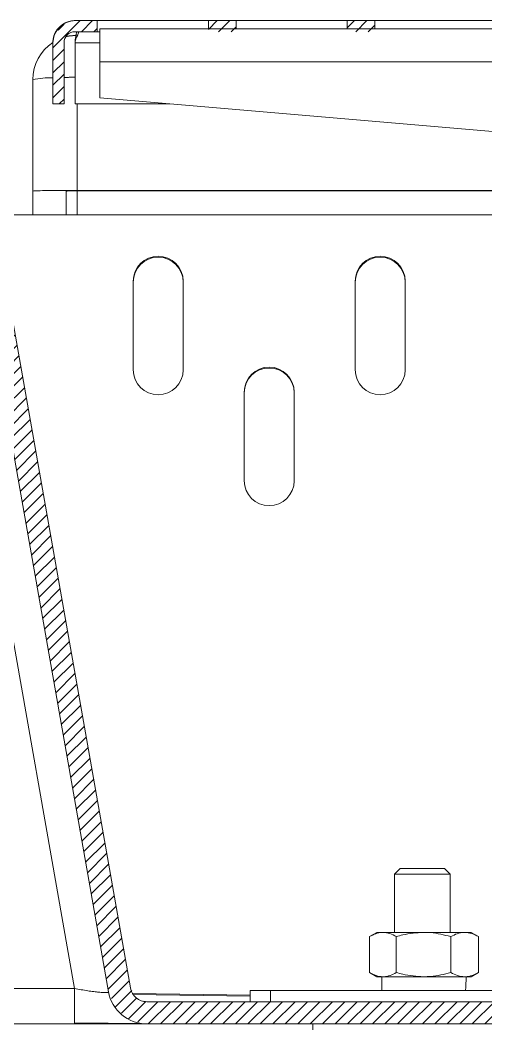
# Model space of a CAD drawing. Header units: millimetres. Extents: x -16985 to -606, y 2122 to 9380.
# Drawn here: x -2418.7 to -2334.8, y 7478.2 to 7659.1 of the extents above; entities that cross this region are included whole.
import ezdxf

# ---------------------------------------------------------------- set-up
doc = ezdxf.new("R2010")
doc.units = ezdxf.units.MM
for name, pattern in [('K5LT32768', [0]), ('K5LT32769', [0]), ('K5LT_THIN', [0])]:
    doc.linetypes.add(name, pattern=pattern)
pattern_1 = [(45, (0, 0), (-1.122532, 1.122532), [])]

msp = doc.modelspace()

# ---------------------------------------------------------------- hatches: boundary and pattern name
h = msp.add_hatch()
h.set_pattern_fill('ANSI31_ISO', style=0, pattern_type=0)
h.set_pattern_definition(pattern_1)
h.paths.add_polyline_path([(-2412.76, 7644.02), (-2410.76, 7644.02), (-2410.76, 7655.02), (-2410.18, 7656.44), (-2408.76, 7657.02), (-2408.76, 7657.02), (-2404.76, 7657.02), (-2404.76, 7659.02), (-2408.76, 7659.02), (-2411.13, 7658.25), (-2412.58, 7656.23), (-2412.76, 7655.02)])
h = msp.add_hatch()
h.set_pattern_fill('ANSI31_ISO', style=0, pattern_type=0)
h.set_pattern_definition(pattern_1)
h.paths.add_polyline_path([(-2384.76, 7659.02), (-2384.76, 7657.02), (-2379.76, 7657.02), (-2379.76, 7659.02)])
h = msp.add_hatch()
h.set_pattern_fill('ANSI31_ISO', style=0, pattern_type=0)
h.set_pattern_definition(pattern_1)
h.paths.add_polyline_path([(-2359.76, 7659.03), (-2359.76, 7657.03), (-2354.76, 7657.03), (-2354.76, 7659.03)])
h = msp.add_hatch()
h.set_pattern_fill('ANSI31_ISO', style=0, pattern_type=0)
h.set_pattern_definition(pattern_1)
h.paths.add_polyline_path([(-2425.29, 7617.19), (-2425.29, 7613.06), (-2425.08, 7610.63), (-2402.75, 7483.97), (-2401.41, 7480.93), (-2398.82, 7478.85), (-2395.85, 7478.19), (-2301.29, 7478.19), (-2301.29, 7482.19), (-2395.85, 7482.19), (-2397.86, 7482.96), (-2398.81, 7484.67), (-2421.14, 7611.33), (-2421.29, 7613.06), (-2421.29, 7617.19), (-2422.08, 7619.87), (-2424.18, 7621.72), (-2426.29, 7622.19), (-2481.79, 7622.19), (-2483.8, 7622.96), (-2484.78, 7624.88), (-2484.78, 7624.93), (-2485.89, 7637.62), (-2486.91, 7640.23), (-2489.17, 7641.89), (-2490.87, 7642.19), (-2501.71, 7642.19), (-2504.4, 7641.4), (-2506.24, 7639.3), (-2506.69, 7637.62), (-2508.52, 7616.69), (-2504.54, 7616.34), (-2502.71, 7637.27), (-2502.26, 7638.02), (-2501.71, 7638.19), (-2490.87, 7638.19), (-2490.09, 7637.81), (-2489.88, 7637.27), (-2488.77, 7624.58), (-2487.7, 7621.43), (-2485.3, 7619.13), (-2482.11, 7618.19), (-2481.79, 7618.19), (-2426.29, 7618.19), (-2425.51, 7617.81)])

# ---------------------------------------------------------------- linework, layer by layer
at = {"color": 7, "linetype": 'K5LT_THIN', "lineweight": 18}
for p, q in [((-2229.76, 7659.04), (-2408.76, 7659.03)), ((-2408.76, 7659.03), (-2408.76, 7659.02)), ((-2408.76, 7659.02), (-2404.76, 7659.02)), ((-2404.76, 7659.02), (-2384.76, 7659.02)), ((-2404.76, 7659.02), (-2384.76, 7659.02)), ((-2384.76, 7659.02), (-2404.76, 7659.02)), ((-2404.76, 7659.02), (-2384.76, 7659.03)), ((-2384.76, 7659.02), (-2404.76, 7659.02)), ((-2404.76, 7659.02), (-2384.76, 7659.03)), ((-2384.76, 7659.03), (-2404.76, 7659.02)), ((-2404.76, 7659.02), (-2384.76, 7659.03)), ((-2384.76, 7659.03), (-2404.76, 7659.02)), ((-2404.76, 7659.02), (-2384.76, 7659.03)), ((-2384.76, 7659.03), (-2404.76, 7659.02)), ((-2404.76, 7659.02), (-2384.76, 7659.03)), ((-2384.76, 7659.03), (-2404.76, 7659.02)), ((-2404.76, 7659.02), (-2384.76, 7659.03)), ((-2384.76, 7659.03), (-2404.76, 7659.02)), ((-2404.76, 7659.02), (-2384.76, 7659.03)), ((-2384.76, 7659.03), (-2404.76, 7659.02)), ((-2404.76, 7659.02), (-2384.76, 7659.03)), ((-2384.76, 7659.03), (-2404.76, 7659.02)), ((-2404.76, 7659.02), (-2384.76, 7659.03)), ((-2384.76, 7659.03), (-2404.76, 7659.02)), ((-2404.76, 7659.02), (-2384.76, 7659.03)), ((-2384.76, 7659.03), (-2404.76, 7659.02)), ((-2404.76, 7659.02), (-2384.76, 7659.03)), ((-2384.76, 7659.03), (-2404.76, 7659.02)), ((-2404.76, 7659.02), (-2384.76, 7659.03)), ((-2384.76, 7659.03), (-2404.76, 7659.02)), ((-2404.76, 7659.02), (-2384.76, 7659.03)), ((-2404.76, 7659.02), (-2404.76, 7659.02)), ((-2384.76, 7659.03), (-2404.76, 7659.02)), ((-2404.76, 7659.02), (-2384.76, 7659.03)), ((-2404.76, 7659.02), (-2404.76, 7659.02)), ((-2384.76, 7659.03), (-2404.76, 7659.02)), ((-2404.76, 7659.02), (-2384.76, 7659.03)), ((-2404.76, 7659.02), (-2404.76, 7659.02)), ((-2384.76, 7659.03), (-2404.76, 7659.02)), ((-2404.76, 7659.03), (-2384.76, 7659.03)), ((-2404.76, 7659.02), (-2404.76, 7659.03)), ((-2384.76, 7659.03), (-2404.76, 7659.02)), ((-2404.76, 7659.03), (-2384.76, 7659.03)), ((-2404.76, 7659.03), (-2404.76, 7659.03)), ((-2384.76, 7659.03), (-2404.76, 7659.03)), ((-2404.76, 7659.03), (-2384.76, 7659.03)), ((-2404.76, 7659.03), (-2404.76, 7659.03)), ((-2384.76, 7659.03), (-2404.76, 7659.03)), ((-2404.76, 7659.03), (-2384.76, 7659.03)), ((-2404.76, 7659.03), (-2404.76, 7659.03)), ((-2384.76, 7659.03), (-2404.76, 7659.03)), ((-2404.76, 7659.02), (-2404.76, 7657.02)), ((-2404.76, 7659.02), (-2384.76, 7659.02)), ((-2404.76, 7659.02), (-2384.76, 7659.02)), ((-2404.76, 7659.02), (-2404.76, 7659.02)), ((-2384.76, 7659.02), (-2404.76, 7659.02)), ((-2404.76, 7659.02), (-2384.76, 7659.02)), ((-2404.76, 7659.02), (-2404.76, 7659.02)), ((-2384.76, 7659.02), (-2404.76, 7659.02)), ((-2404.76, 7659.02), (-2384.76, 7659.02)), ((-2404.76, 7659.02), (-2404.76, 7659.02)), ((-2384.76, 7659.02), (-2404.76, 7659.02)), ((-2404.76, 7659.02), (-2384.76, 7659.02)), ((-2404.76, 7659.02), (-2404.76, 7659.02)), ((-2384.76, 7659.02), (-2404.76, 7659.02)), ((-2404.76, 7659.02), (-2384.76, 7659.02)), ((-2404.76, 7659.02), (-2404.76, 7659.02)), ((-2384.76, 7659.02), (-2404.76, 7659.02)), ((-2404.76, 7659.02), (-2384.76, 7659.02)), ((-2404.76, 7659.02), (-2404.76, 7659.02)), ((-2384.76, 7659.02), (-2404.76, 7659.02)), ((-2404.76, 7659.02), (-2384.76, 7659.02)), ((-2404.76, 7659.02), (-2404.76, 7659.02)), ((-2384.76, 7659.02), (-2404.76, 7659.02)), ((-2404.76, 7659.02), (-2384.76, 7659.02)), ((-2404.76, 7659.02), (-2404.76, 7659.02)), ((-2384.76, 7659.02), (-2404.76, 7659.02)), ((-2404.76, 7659.02), (-2384.76, 7659.02)), ((-2404.76, 7659.02), (-2404.76, 7659.02)), ((-2384.76, 7659.02), (-2404.76, 7659.02)), ((-2404.76, 7659.02), (-2384.76, 7659.02)), ((-2404.76, 7659.02), (-2404.76, 7659.02)), ((-2384.76, 7659.02), (-2404.76, 7659.02)), ((-2404.76, 7659.02), (-2404.76, 7659.02)), ((-2384.76, 7659.02), (-2404.76, 7659.02)), ((-2404.76, 7659.02), (-2404.76, 7659.02)), ((-2404.76, 7659.02), (-2404.76, 7659.02)), ((-2404.76, 7659.02), (-2404.76, 7659.02)), ((-2404.76, 7659.02), (-2404.76, 7659.02)), ((-2404.76, 7659.02), (-2404.76, 7659.02)), ((-2404.76, 7659.02), (-2404.76, 7659.02)), ((-2404.76, 7659.02), (-2404.76, 7659.02)), ((-2404.76, 7659.02), (-2404.76, 7659.02)), ((-2404.76, 7659.02), (-2404.76, 7659.02)), ((-2404.76, 7659.02), (-2404.76, 7659.02)), ((-2404.76, 7659.02), (-2404.76, 7659.02)), ((-2404.76, 7659.02), (-2404.76, 7659.02)), ((-2404.76, 7659.02), (-2404.76, 7659.02)), ((-2384.76, 7659.02), (-2384.76, 7659.02)), ((-2384.76, 7659.02), (-2384.76, 7659.02)), ((-2384.76, 7659.03), (-2384.76, 7659.02)), ((-2384.76, 7659.03), (-2384.76, 7659.03)), ((-2384.76, 7659.03), (-2384.76, 7659.03)), ((-2384.76, 7659.03), (-2384.76, 7659.03)), ((-2384.76, 7659.03), (-2384.76, 7659.03)), ((-2384.76, 7659.03), (-2384.76, 7659.03)), ((-2384.76, 7659.03), (-2384.76, 7659.03)), ((-2384.76, 7659.03), (-2384.76, 7659.03)), ((-2384.76, 7659.03), (-2384.76, 7659.03)), ((-2384.76, 7659.03), (-2384.76, 7659.03)), ((-2384.76, 7659.03), (-2384.76, 7659.03)), ((-2384.76, 7659.03), (-2384.76, 7659.03)), ((-2384.76, 7659.03), (-2384.76, 7659.03)), ((-2384.76, 7659.03), (-2384.76, 7659.03)), ((-2384.76, 7659.03), (-2384.76, 7659.03)), ((-2384.76, 7659.03), (-2384.76, 7659.03)), ((-2384.76, 7659.03), (-2384.76, 7659.03)), ((-2384.76, 7659.03), (-2384.76, 7659.03)), ((-2384.76, 7659.03), (-2384.76, 7659.03)), ((-2384.76, 7659.02), (-2379.76, 7659.02)), ((-2384.76, 7657.57), (-2384.76, 7659.02)), ((-2384.76, 7659.02), (-2384.76, 7659.02)), ((-2384.76, 7659.02), (-2384.76, 7659.02)), ((-2384.76, 7659.02), (-2384.76, 7659.02)), ((-2384.76, 7659.02), (-2384.76, 7659.02)), ((-2384.76, 7659.02), (-2384.76, 7659.02)), ((-2384.76, 7659.02), (-2384.76, 7659.02)), ((-2384.76, 7659.02), (-2384.76, 7659.02)), ((-2384.76, 7659.02), (-2384.76, 7659.02)), ((-2384.76, 7659.02), (-2384.76, 7659.02)), ((-2384.76, 7659.02), (-2384.76, 7659.02)), ((-2379.76, 7659.02), (-2359.76, 7659.03)), ((-2379.76, 7659.02), (-2359.76, 7659.03)), ((-2359.76, 7659.03), (-2379.76, 7659.02)), ((-2379.76, 7659.02), (-2359.76, 7659.03)), ((-2359.76, 7659.03), (-2379.76, 7659.02)), ((-2379.76, 7659.02), (-2359.76, 7659.03)), ((-2359.76, 7659.03), (-2379.76, 7659.02)), ((-2379.76, 7659.02), (-2359.76, 7659.03)), ((-2359.76, 7659.03), (-2379.76, 7659.02)), ((-2379.76, 7659.02), (-2359.76, 7659.03)), ((-2359.76, 7659.03), (-2379.76, 7659.02)), ((-2379.76, 7659.02), (-2359.76, 7659.03)), ((-2359.76, 7659.03), (-2379.76, 7659.02)), ((-2379.76, 7659.02), (-2359.76, 7659.03)), ((-2359.76, 7659.03), (-2379.76, 7659.02)), ((-2379.76, 7659.02), (-2359.76, 7659.03)), ((-2379.76, 7659.02), (-2379.76, 7659.02)), ((-2359.76, 7659.03), (-2379.76, 7659.02)), ((-2379.76, 7659.02), (-2359.76, 7659.03)), ((-2379.76, 7659.02), (-2379.76, 7659.02)), ((-2359.76, 7659.03), (-2379.76, 7659.02)), ((-2379.76, 7659.02), (-2359.76, 7659.03)), ((-2379.76, 7659.02), (-2379.76, 7659.02)), ((-2359.76, 7659.03), (-2379.76, 7659.02)), ((-2379.76, 7659.03), (-2359.76, 7659.03)), ((-2379.76, 7659.03), (-2379.76, 7659.03)), ((-2359.76, 7659.03), (-2379.76, 7659.03)), ((-2379.76, 7659.03), (-2359.76, 7659.03)), ((-2379.76, 7659.03), (-2379.76, 7659.03)), ((-2359.76, 7659.03), (-2379.76, 7659.03)), ((-2379.76, 7659.03), (-2359.76, 7659.03)), ((-2379.76, 7659.03), (-2379.76, 7659.03)), ((-2359.76, 7659.03), (-2379.76, 7659.03)), ((-2379.76, 7659.03), (-2359.76, 7659.03)), ((-2379.76, 7659.03), (-2379.76, 7659.03)), ((-2359.76, 7659.03), (-2379.76, 7659.03)), ((-2379.76, 7659.03), (-2359.76, 7659.03)), ((-2379.76, 7659.03), (-2379.76, 7659.03)), ((-2359.76, 7659.03), (-2379.76, 7659.03)), ((-2379.76, 7659.03), (-2359.76, 7659.03)), ((-2379.76, 7659.03), (-2379.76, 7659.03)), ((-2359.76, 7659.03), (-2379.76, 7659.03)), ((-2379.76, 7659.03), (-2359.76, 7659.03)), ((-2379.76, 7659.03), (-2379.76, 7659.03)), ((-2359.76, 7659.03), (-2379.76, 7659.03)), ((-2379.76, 7659.03), (-2359.76, 7659.03)), ((-2379.76, 7659.03), (-2379.76, 7659.03)), ((-2359.76, 7659.03), (-2379.76, 7659.03)), ((-2379.76, 7659.03), (-2359.76, 7659.03)), ((-2379.76, 7659.03), (-2379.76, 7659.03)), ((-2359.76, 7659.03), (-2379.76, 7659.03)), ((-2379.76, 7659.03), (-2359.76, 7659.03)), ((-2379.76, 7659.03), (-2379.76, 7659.03)), ((-2359.76, 7659.03), (-2379.76, 7659.03)), ((-2379.76, 7659.03), (-2359.76, 7659.03)), ((-2379.76, 7659.03), (-2379.76, 7659.03)), ((-2359.76, 7659.03), (-2379.76, 7659.03)), ((-2379.76, 7659.03), (-2359.76, 7659.03)), ((-2379.76, 7659.03), (-2379.76, 7659.03)), ((-2359.76, 7659.03), (-2379.76, 7659.03)), ((-2379.76, 7659.03), (-2359.76, 7659.03)), ((-2379.76, 7659.03), (-2379.76, 7659.03)), ((-2359.76, 7659.03), (-2379.76, 7659.03)), ((-2379.76, 7659.03), (-2359.76, 7659.03)), ((-2379.76, 7659.03), (-2379.76, 7659.03)), ((-2359.76, 7659.03), (-2379.76, 7659.03)), ((-2379.76, 7659.03), (-2359.76, 7659.03)), ((-2379.76, 7659.03), (-2379.76, 7659.03)), ((-2359.76, 7659.03), (-2379.76, 7659.03)), ((-2379.76, 7659.03), (-2359.76, 7659.03)), ((-2379.76, 7659.03), (-2379.76, 7659.03)), ((-2359.76, 7659.03), (-2379.76, 7659.03)), ((-2379.76, 7659.03), (-2359.76, 7659.03)), ((-2379.76, 7659.03), (-2379.76, 7659.03)), ((-2359.76, 7659.03), (-2379.76, 7659.03)), ((-2379.76, 7659.03), (-2359.76, 7659.03)), ((-2379.76, 7659.03), (-2379.76, 7659.03)), ((-2359.76, 7659.03), (-2379.76, 7659.03)), ((-2379.76, 7659.03), (-2359.76, 7659.03)), ((-2379.76, 7659.03), (-2379.76, 7659.03)), ((-2359.76, 7659.03), (-2379.76, 7659.03)), ((-2379.76, 7659.03), (-2359.76, 7659.03)), ((-2379.76, 7659.03), (-2379.76, 7659.03)), ((-2359.76, 7659.03), (-2379.76, 7659.03)), ((-2379.76, 7659.03), (-2359.76, 7659.03)), ((-2379.76, 7659.03), (-2379.76, 7659.03)), ((-2359.76, 7659.03), (-2379.76, 7659.03)), ((-2379.76, 7659.02), (-2379.76, 7657.57)), ((-2379.76, 7659.02), (-2379.76, 7659.02)), ((-2379.76, 7659.02), (-2379.76, 7659.02)), ((-2379.76, 7659.02), (-2379.76, 7659.02)), ((-2379.76, 7659.02), (-2379.76, 7659.02)), ((-2379.76, 7659.02), (-2379.76, 7659.02)), ((-2379.76, 7659.02), (-2379.76, 7659.02)), ((-2379.76, 7659.02), (-2379.76, 7659.02)), ((-2359.76, 7659.03), (-2354.76, 7659.03)), ((-2359.76, 7657.57), (-2359.76, 7659.03)), ((-2359.76, 7659.03), (-2359.76, 7659.03)), ((-2359.76, 7659.03), (-2359.76, 7659.03)), ((-2359.76, 7659.03), (-2359.76, 7659.03)), ((-2359.76, 7659.03), (-2359.76, 7659.03)), ((-2359.76, 7659.03), (-2359.76, 7659.03)), ((-2359.76, 7659.03), (-2359.76, 7659.03)), ((-2359.76, 7659.03), (-2359.76, 7659.03)), ((-2359.76, 7659.03), (-2359.76, 7659.03)), ((-2359.76, 7659.03), (-2359.76, 7659.03)), ((-2359.76, 7659.03), (-2359.76, 7659.03)), ((-2359.76, 7659.03), (-2359.76, 7659.03)), ((-2359.76, 7659.03), (-2359.76, 7659.03)), ((-2359.76, 7659.03), (-2359.76, 7659.03)), ((-2359.76, 7659.03), (-2359.76, 7659.03)), ((-2359.76, 7659.03), (-2359.76, 7659.03)), ((-2359.76, 7659.03), (-2359.76, 7659.03)), ((-2359.76, 7659.03), (-2359.76, 7659.03)), ((-2359.76, 7659.03), (-2359.76, 7659.03)), ((-2359.76, 7659.03), (-2359.76, 7659.03)), ((-2359.76, 7659.03), (-2359.76, 7659.03)), ((-2359.76, 7659.03), (-2359.76, 7659.03)), ((-2359.76, 7659.03), (-2359.76, 7659.03)), ((-2359.76, 7659.03), (-2359.76, 7659.03)), ((-2359.76, 7659.03), (-2359.76, 7659.03)), ((-2359.76, 7659.03), (-2359.76, 7659.03)), ((-2359.76, 7659.03), (-2359.76, 7659.03)), ((-2359.76, 7659.03), (-2359.76, 7659.03)), ((-2359.76, 7659.03), (-2359.76, 7659.03)), ((-2359.76, 7659.03), (-2359.76, 7659.03)), ((-2359.76, 7659.03), (-2359.76, 7659.03)), ((-2359.76, 7659.03), (-2359.76, 7659.03)), ((-2354.76, 7659.03), (-2354.76, 7657.57)), ((-2354.76, 7659.03), (-2334.76, 7659.03)), ((-2354.76, 7659.03), (-2334.76, 7659.03)), ((-2354.76, 7659.03), (-2354.76, 7659.03)), ((-2334.76, 7659.03), (-2354.76, 7659.03)), ((-2354.76, 7659.03), (-2334.76, 7659.03)), ((-2354.76, 7659.03), (-2354.76, 7659.03)), ((-2334.76, 7659.03), (-2354.76, 7659.03)), ((-2354.76, 7659.03), (-2334.76, 7659.03)), ((-2354.76, 7659.03), (-2354.76, 7659.03)), ((-2334.76, 7659.03), (-2354.76, 7659.03)), ((-2354.76, 7659.03), (-2334.76, 7659.03)), ((-2354.76, 7659.03), (-2354.76, 7659.03)), ((-2334.76, 7659.03), (-2354.76, 7659.03)), ((-2354.76, 7659.03), (-2334.76, 7659.03)), ((-2354.76, 7659.03), (-2354.76, 7659.03)), ((-2334.76, 7659.03), (-2354.76, 7659.03)), ((-2354.76, 7659.03), (-2334.76, 7659.03)), ((-2354.76, 7659.03), (-2354.76, 7659.03)), ((-2334.76, 7659.03), (-2354.76, 7659.03)), ((-2354.76, 7659.03), (-2334.76, 7659.03)), ((-2354.76, 7659.03), (-2354.76, 7659.03)), ((-2334.76, 7659.03), (-2354.76, 7659.03)), ((-2354.76, 7659.03), (-2334.76, 7659.03)), ((-2354.76, 7659.03), (-2354.76, 7659.03)), ((-2334.76, 7659.03), (-2354.76, 7659.03)), ((-2354.76, 7659.03), (-2334.76, 7659.03)), ((-2354.76, 7659.03), (-2354.76, 7659.03)), ((-2334.76, 7659.03), (-2354.76, 7659.03)), ((-2354.76, 7659.03), (-2334.76, 7659.03)), ((-2354.76, 7659.03), (-2354.76, 7659.03)), ((-2334.76, 7659.03), (-2354.76, 7659.03)), ((-2354.76, 7659.03), (-2334.76, 7659.03)), ((-2354.76, 7659.03), (-2354.76, 7659.03)), ((-2334.76, 7659.03), (-2354.76, 7659.03)), ((-2354.76, 7659.03), (-2334.76, 7659.03)), ((-2354.76, 7659.03), (-2354.76, 7659.03)), ((-2334.76, 7659.03), (-2354.76, 7659.03)), ((-2354.76, 7659.03), (-2334.76, 7659.03)), ((-2354.76, 7659.03), (-2354.76, 7659.03)), ((-2334.76, 7659.03), (-2354.76, 7659.03)), ((-2354.76, 7659.03), (-2334.76, 7659.03)), ((-2354.76, 7659.03), (-2354.76, 7659.03)), ((-2334.76, 7659.03), (-2354.76, 7659.03)), ((-2354.76, 7659.03), (-2334.76, 7659.03)), ((-2354.76, 7659.03), (-2354.76, 7659.03)), ((-2334.76, 7659.03), (-2354.76, 7659.03)), ((-2354.76, 7659.03), (-2334.76, 7659.03)), ((-2354.76, 7659.03), (-2354.76, 7659.03)), ((-2334.76, 7659.03), (-2354.76, 7659.03)), ((-2354.76, 7659.03), (-2334.76, 7659.03)), ((-2354.76, 7659.03), (-2354.76, 7659.03)), ((-2334.76, 7659.03), (-2354.76, 7659.03)), ((-2354.76, 7659.03), (-2334.76, 7659.03)), ((-2354.76, 7659.03), (-2354.76, 7659.03)), ((-2334.76, 7659.03), (-2354.76, 7659.03)), ((-2354.76, 7659.03), (-2334.76, 7659.03)), ((-2354.76, 7659.03), (-2354.76, 7659.03)), ((-2334.76, 7659.03), (-2354.76, 7659.03)), ((-2354.76, 7659.03), (-2334.76, 7659.03)), ((-2354.76, 7659.03), (-2354.76, 7659.03)), ((-2334.76, 7659.03), (-2354.76, 7659.03)), ((-2354.76, 7659.03), (-2334.76, 7659.03)), ((-2354.76, 7659.03), (-2354.76, 7659.03)), ((-2334.76, 7659.03), (-2354.76, 7659.03)), ((-2354.76, 7659.03), (-2334.76, 7659.03)), ((-2354.76, 7659.03), (-2354.76, 7659.03)), ((-2334.76, 7659.03), (-2354.76, 7659.03)), ((-2354.76, 7659.03), (-2334.76, 7659.03)), ((-2354.76, 7659.03), (-2354.76, 7659.03)), ((-2334.76, 7659.03), (-2354.76, 7659.03)), ((-2354.76, 7659.03), (-2334.76, 7659.03)), ((-2354.76, 7659.03), (-2354.76, 7659.03)), ((-2334.76, 7659.03), (-2354.76, 7659.03)), ((-2354.76, 7659.03), (-2334.76, 7659.03)), ((-2354.76, 7659.03), (-2354.76, 7659.03)), ((-2334.76, 7659.03), (-2354.76, 7659.03)), ((-2354.76, 7659.03), (-2334.76, 7659.03)), ((-2354.76, 7659.03), (-2354.76, 7659.03)), ((-2334.76, 7659.03), (-2354.76, 7659.03)), ((-2354.76, 7659.03), (-2334.76, 7659.03)), ((-2354.76, 7659.03), (-2354.76, 7659.03)), ((-2334.76, 7659.03), (-2354.76, 7659.03)), ((-2354.76, 7659.03), (-2334.76, 7659.03)), ((-2354.76, 7659.03), (-2354.76, 7659.03)), ((-2334.76, 7659.03), (-2354.76, 7659.03)), ((-2354.76, 7659.03), (-2334.76, 7659.03)), ((-2354.76, 7659.03), (-2354.76, 7659.03)), ((-2334.76, 7659.03), (-2354.76, 7659.03)), ((-2354.76, 7659.03), (-2334.76, 7659.03)), ((-2354.76, 7659.03), (-2354.76, 7659.03)), ((-2334.76, 7659.03), (-2354.76, 7659.03)), ((-2354.76, 7659.03), (-2334.76, 7659.03)), ((-2354.76, 7659.03), (-2354.76, 7659.03)), ((-2334.76, 7659.03), (-2354.76, 7659.03)), ((-2334.76, 7659.03), (-2334.76, 7659.03)), ((-2334.76, 7659.03), (-2334.76, 7659.03)), ((-2334.76, 7659.03), (-2334.76, 7659.03)), ((-2334.76, 7659.03), (-2334.76, 7659.03)), ((-2334.76, 7659.03), (-2334.76, 7659.03)), ((-2334.76, 7659.03), (-2334.76, 7659.03)), ((-2334.76, 7659.03), (-2334.76, 7659.03)), ((-2334.76, 7659.03), (-2334.76, 7659.03)), ((-2334.76, 7659.03), (-2334.76, 7659.03)), ((-2334.76, 7659.03), (-2334.76, 7659.03)), ((-2334.76, 7659.03), (-2334.76, 7659.03)), ((-2334.76, 7659.03), (-2334.76, 7659.03)), ((-2334.76, 7659.03), (-2334.76, 7659.03)), ((-2334.76, 7659.03), (-2334.76, 7659.03)), ((-2334.76, 7659.03), (-2334.76, 7659.03)), ((-2334.76, 7659.03), (-2334.76, 7659.03)), ((-2334.76, 7659.03), (-2334.76, 7659.03)), ((-2334.76, 7659.03), (-2334.76, 7659.03)), ((-2334.76, 7659.03), (-2334.76, 7659.03)), ((-2334.76, 7659.03), (-2334.76, 7659.03)), ((-2334.76, 7659.03), (-2334.76, 7659.03)), ((-2334.76, 7659.03), (-2334.76, 7659.03)), ((-2334.76, 7659.03), (-2334.76, 7659.03)), ((-2334.76, 7659.03), (-2334.76, 7659.03)), ((-2334.76, 7659.03), (-2334.76, 7659.03)), ((-2334.76, 7659.03), (-2334.76, 7659.03)), ((-2334.76, 7659.03), (-2334.76, 7659.03)), ((-2334.76, 7659.03), (-2334.76, 7659.03)), ((-2334.76, 7659.03), (-2334.76, 7659.03)), ((-2334.76, 7659.03), (-2334.76, 7659.03)), ((-2334.76, 7659.03), (-2334.76, 7659.03)), ((-2412, 7657.37), (-2412, 7657.37)), ((-2412, 7657.37), (-2412, 7657.37)), ((-2404.29, 7657.57), (-2404.29, 7651.57)), ((-2230.29, 7657.57), (-2404.29, 7657.57)), ((-2408.76, 7657.02), (-2404.76, 7657.02)), ((-2404.76, 7657.02), (-2404.29, 7657.02)), ((-2412.76, 7655.03), (-2412.76, 7655.03)), ((-2412.76, 7644.02), (-2412.76, 7655.02)), ((-2412.76, 7655.02), (-2412.76, 7655.02)), ((-2412.76, 7655.02), (-2412.76, 7655.02)), ((-2410.76, 7644.02), (-2410.76, 7655.02)), ((-2408.76, 7644.03), (-2408.76, 7655.03)), ((-2404.29, 7651.57), (-2224.29, 7651.57)), ((-2404.29, 7645.11), (-2404.29, 7651.57)), ((-2416.38, 7648.39), (-2416.38, 7628.28)), ((-2254.29, 7632.19), (-2404.29, 7645.11)), ((-2412.76, 7644.02), (-2410.76, 7644.02)), ((-2408.76, 7644.03), (-2391.74, 7644.03)), ((-2416.38, 7628.28), (-2416.38, 7624.09)), ((-2410.38, 7628.28), (-2410.38, 7624.09)), ((-2251.2, 7628.39), (-2408.38, 7628.39)), ((-2251.15, 7628.33), (-2408.38, 7628.33)), ((-2484.55, 7624.03), (-2247.66, 7624.03)), ((-2398.29, 7612.05), (-2398.29, 7596.07)), ((-2389.29, 7612.05), (-2389.29, 7596.07)), ((-2358.29, 7612.05), (-2358.29, 7596.07)), ((-2349.29, 7612.05), (-2349.29, 7596.07)), ((-2408.85, 7484.58), (-2430.99, 7610.11)), ((-2425.08, 7610.63), (-2402.75, 7483.97)), ((-2421.14, 7611.33), (-2398.81, 7484.67)), ((-2378.29, 7592.08), (-2378.29, 7576.1)), ((-2369.29, 7592.08), (-2369.29, 7576.1)), ((-2350.21, 7506.19), (-2351.21, 7505.19)), ((-2351.21, 7505.19), (-2351.21, 7494.69)), ((-2351.21, 7505.19), (-2341.21, 7505.19)), ((-2342.21, 7506.19), (-2350.21, 7506.19)), ((-2341.21, 7505.19), (-2342.21, 7506.19)), ((-2341.21, 7494.69), (-2341.21, 7505.19)), ((-2354.41, 7494.69), (-2355.72, 7493.93)), ((-2353.31, 7494.69), (-2354.41, 7494.69)), ((-2345.99, 7494.69), (-2353.31, 7494.69)), ((-2338.59, 7494.69), (-2345.99, 7494.69)), ((-2337.41, 7494.69), (-2338.59, 7494.69)), ((-2336.09, 7493.93), (-2337.41, 7494.69)), ((-2355.72, 7493.93), (-2355.72, 7487.45)), ((-2350.9, 7493.93), (-2350.9, 7487.45)), ((-2341.08, 7493.93), (-2341.08, 7487.45)), ((-2336.09, 7493.93), (-2336.09, 7487.45)), ((-2355.72, 7487.45), (-2354.41, 7486.69)), ((-2337.41, 7486.69), (-2336.09, 7487.45)), ((-2353.31, 7486.69), (-2354.41, 7486.69)), ((-2353.51, 7486.69), (-2353.51, 7484.19)), ((-2345.99, 7486.69), (-2353.31, 7486.69)), ((-2338.59, 7486.69), (-2345.99, 7486.69)), ((-2337.41, 7486.69), (-2338.59, 7486.69)), ((-2408.85, 7484.58), (-2469.55, 7484.58)), ((-2408.85, 7484.58), (-2408.85, 7480.03)), ((-2398.37, 7483.66), (-2377.23, 7483.34)), ((-2398.34, 7483.51), (-2377.23, 7483.19)), ((-2377.23, 7484.19), (-2377.23, 7482.19)), ((-2377.23, 7484.19), (-2373.55, 7484.19)), ((-2373.55, 7484.19), (-2373.55, 7482.19)), ((-2373.55, 7484.19), (-2318.55, 7484.19)), ((-2395.85, 7482.19), (-2396.38, 7482.28)), ((-2301.29, 7482.19), (-2395.85, 7482.19)), ((-2408.85, 7478.19), (-2408.85, 7480.03)), ((-2408.85, 7478.19), (-2469.55, 7478.19)), ((-2395.85, 7478.19), (-2408.85, 7478.19)), ((-2301.29, 7478.19), (-2395.85, 7478.19)), ((-2365.91, 7478.19), (-2365.91, 7473.19))]:
    msp.add_line(p, q, dxfattribs=at)
at = {"color": 8, "linetype": 'K5LT32768', "lineweight": 15, "true_color": 0x808080}
for p, q in [((-2404.29, 7655.03), (-2408.76, 7655.03)), ((-2408.38, 7628.39), (-2408.38, 7644.03)), ((-2408.38, 7628.33), (-2408.38, 7624.12))]:
    msp.add_line(p, q, dxfattribs=at)
at = {"color": 7, "linetype": 'K5LT_THIN', "const_width": 0.18}
msp.add_lwpolyline([(-2360.76, 7659.03), (-2359.63, 7659.03), (-2358.61, 7659.03), (-2357.83, 7659.03), (-2357.37, 7659.03), (-2357.28, 7659.03), (-2357.56, 7659.03), (-2358.19, 7659.03), (-2359.1, 7659.03), (-2360.19, 7659.03), (-2361.34, 7659.03), (-2362.43, 7659.03), (-2363.34, 7659.03), (-2363.97, 7659.03), (-2364.25, 7659.03), (-2364.16, 7659.03), (-2363.69, 7659.03), (-2362.91, 7659.03), (-2361.9, 7659.03)], close=True, dxfattribs=at)
msp.add_lwpolyline([(-2360.76, 7659.03), (-2359.63, 7659.03), (-2358.61, 7659.03), (-2357.83, 7659.03), (-2357.37, 7659.03), (-2357.28, 7659.03), (-2357.56, 7659.03), (-2358.19, 7659.03), (-2359.1, 7659.03), (-2360.19, 7659.03), (-2361.34, 7659.03), (-2362.43, 7659.03), (-2363.34, 7659.03), (-2363.97, 7659.03), (-2364.25, 7659.03), (-2364.16, 7659.03), (-2363.69, 7659.03), (-2362.91, 7659.03), (-2361.9, 7659.03)], close=True, dxfattribs=at)
msp.add_lwpolyline([(-2410.43, 7656.12), (-2409.94, 7656.24), (-2408.38, 7656.39)], dxfattribs=at)
at = {"color": 8, "linetype": 'K5LT32769', "true_color": 0x808080, "const_width": 0.18}
msp.add_lwpolyline([(-2410.76, 7648.79), (-2409.94, 7648.8), (-2408.76, 7648.81)], dxfattribs=at)
at = {"color": 7, "linetype": 'K5LT_THIN', "lineweight": 18}
for centre, radius, start, end in [((-2408.76, 7655.02), 4, 90.0056, 180.0056), ((-2408.76, 7655.02), 4, 144.0477, 180.0056), ((-2408.76, 7655.02), 4, 144.0477, 180.0056), ((-2408.76, 7655.03), 4, 144.0477, 180.0056), ((-2408.76, 7655.03), 4, 144.0477, 180.0056), ((-2408.76, 7655.02), 2, 90.0028, 180.0056), ((-2408.38, 7648.39), 8, 123.2624, 180), ((-2393.79, 7612.04), 4.5, 0.0599, 179.9401), ((-2393.79, 7611.89), 4.5, 0.0599, 179.9401), ((-2353.79, 7612.04), 4.5, 0.0599, 179.9401), ((-2353.79, 7611.89), 4.5, 0.0599, 179.9401), ((-2393.79, 7596.08), 4.5, 180.0599, 359.9401), ((-2373.79, 7592.07), 4.5, 0.0599, 179.9401), ((-2373.79, 7591.91), 4.5, 0.0599, 179.9401), ((-2353.79, 7596.08), 4.5, 180.0599, 359.9401), ((-2373.79, 7576.1), 4.5, 180.0599, 359.9401), ((-2395.85, 7485.19), 7, 190, 270), ((-2395.85, 7485.19), 3, 190, 270)]:
    msp.add_arc(centre, radius, start, end, dxfattribs=at)
at = {"color": 8, "linetype": 'K5LT32768', "lineweight": 15, "true_color": 0x808080}
msp.add_arc((-2413.02, 7632.6), 16.14, 89.0811, 101.9901, dxfattribs=at)
at = {"color": 7, "linetype": 'K5LT_THIN', "lineweight": 18}
for centre, start_param, end_param in [((-2345.91, 7487.84), -1.745285, -1.62468), ((-2345.91, 7480.53), -1.393414, -1.38393)]:
    msp.add_ellipse(centre, major_axis=(0.08, 20.88), ratio=0.363949, start_param=start_param, end_param=end_param, dxfattribs=at)
for points, knots in [([(-2408.76, 7659.03), (-2408.88, 7659.02), (-2409.06, 7659.02), (-2409.39, 7658.98), (-2409.72, 7658.91), (-2410.2, 7658.77), (-2410.64, 7658.57), (-2411.03, 7658.33), (-2411.27, 7658.15), (-2411.49, 7657.95), (-2411.7, 7657.75), (-2411.89, 7657.53), (-2412.13, 7657.2), (-2412.41, 7656.72), (-2412.66, 7656.04), (-2412.75, 7655.42), (-2412.76, 7655.13), (-2412.76, 7655.03)], [0, 0, 0, 0, 0.054364, 0.089547, 0.124695, 0.179301, 0.290193, 0.356629, 0.423034, 0.45622, 0.522612, 0.589003, 0.622189, 0.755266, 0.889333, 0.961859, 1, 1, 1, 1]), ([(-2408.76, 7655.03), (-2408.74, 7655.41), (-2408.69, 7656.12), (-2408.54, 7656.74), (-2408.48, 7657.02)], [0, 0, 0, 0, 0.541953, 1, 1, 1, 1]), ([(-2408.55, 7657.02), (-2408.53, 7657.02), (-2408.49, 7657.02), (-2408.42, 7657.01), (-2408.33, 7657), (-2408.23, 7656.98), (-2408.15, 7656.92), (-2408.15, 7656.78), (-2408.22, 7656.6), (-2408.35, 7656.3), (-2408.53, 7655.93), (-2408.73, 7655.43), (-2408.75, 7655.13), (-2408.76, 7655.03)], [0, 0, 0, 0, 0.014933, 0.046072, 0.089956, 0.128889, 0.20445, 0.302546, 0.45455, 0.491523, 0.723085, 0.900471, 1, 1, 1, 1]), ([(-2416.38, 7628.28), (-2416.29, 7628.31), (-2416.11, 7628.35), (-2414.73, 7628.38), (-2412.7, 7628.39), (-2410.45, 7628.39), (-2408.96, 7628.39), (-2408.38, 7628.39)], [0, 0, 0, 0, 0.214799, 0.429594, 0.644451, 0.859211, 1, 1, 1, 1]), ([(-2408.38, 7628.33), (-2408.6, 7628.33), (-2409.05, 7628.33), (-2409.51, 7628.32), (-2409.9, 7628.32), (-2410.21, 7628.31), (-2410.36, 7628.29), (-2410.37, 7628.29), (-2410.38, 7628.28)], [0, 0, 0, 0, 0.214522, 0.429042, 0.499941, 0.714665, 0.929388, 1, 1, 1, 1]), ([(-2353.31, 7494.69), (-2353.37, 7494.69), (-2353.8, 7494.68), (-2354.62, 7494.51), (-2355.35, 7494.12), (-2355.72, 7493.93)], [0, 0, 0, 0, 0.070088, 0.530783, 1, 1, 1, 1]), ([(-2350.9, 7493.93), (-2351.29, 7494.14), (-2352.08, 7494.57), (-2352.9, 7494.65), (-2353.31, 7494.69)], [0, 0, 0, 0, 0.495458, 1, 1, 1, 1]), ([(-2345.99, 7494.69), (-2347.25, 7494.6), (-2348.92, 7494.48), (-2350.52, 7494.03), (-2350.9, 7493.93)], [0, 0, 0, 0, 0.762381, 1, 1, 1, 1]), ([(-2341.08, 7493.93), (-2342.29, 7494.23), (-2343.91, 7494.64), (-2345.57, 7494.68), (-2345.99, 7494.69)], [0, 0, 0, 0, 0.747171, 1, 1, 1, 1]), ([(-2338.59, 7494.69), (-2338.65, 7494.69), (-2339.09, 7494.68), (-2339.94, 7494.51), (-2340.7, 7494.12), (-2341.08, 7493.93)], [0, 0, 0, 0, 0.070088, 0.530783, 1, 1, 1, 1]), ([(-2336.09, 7493.93), (-2336.5, 7494.14), (-2337.32, 7494.57), (-2338.16, 7494.65), (-2338.59, 7494.69)], [0, 0, 0, 0, 0.495458, 1, 1, 1, 1]), ([(-2355.72, 7487.45), (-2355.33, 7487.23), (-2354.54, 7486.81), (-2353.72, 7486.73), (-2353.31, 7486.69)], [0, 0, 0, 0, 0.495458, 1, 1, 1, 1]), ([(-2353.31, 7486.69), (-2353.25, 7486.69), (-2352.82, 7486.69), (-2352, 7486.86), (-2351.27, 7487.25), (-2350.9, 7487.45)], [0, 0, 0, 0, 0.070088, 0.530783, 1, 1, 1, 1]), ([(-2350.9, 7487.45), (-2350.52, 7487.34), (-2348.92, 7486.89), (-2347.25, 7486.78), (-2345.99, 7486.69)], [0, 0, 0, 0, 0.237619, 1, 1, 1, 1]), ([(-2345.99, 7486.69), (-2345.57, 7486.7), (-2343.91, 7486.74), (-2342.29, 7487.14), (-2341.08, 7487.45)], [0, 0, 0, 0, 0.252829, 1, 1, 1, 1]), ([(-2341.08, 7487.45), (-2340.68, 7487.23), (-2339.86, 7486.81), (-2339.01, 7486.73), (-2338.59, 7486.69)], [0, 0, 0, 0, 0.495458, 1, 1, 1, 1]), ([(-2338.59, 7486.69), (-2338.53, 7486.69), (-2338.08, 7486.69), (-2337.24, 7486.86), (-2336.48, 7487.25), (-2336.09, 7487.45)], [0, 0, 0, 0, 0.070088, 0.530783, 1, 1, 1, 1]), ([(-2404.49, 7483.91), (-2404.78, 7483.94), (-2405.39, 7484), (-2406.84, 7484.21), (-2408.05, 7484.43), (-2408.85, 7484.58)], [0, 0, 0, 0, 0.241345, 0.495521, 1, 1, 1, 1]), ([(-2402.75, 7483.97), (-2402.76, 7483.94), (-2402.79, 7483.87), (-2403.15, 7483.83), (-2403.69, 7483.84), (-2404.22, 7483.88), (-2404.49, 7483.91)], [0, 0, 0, 0, 0.253604, 0.500785, 0.748778, 1, 1, 1, 1]), ([(-2408.85, 7478.31), (-2408.09, 7478.31), (-2406.56, 7478.3), (-2404.34, 7478.3), (-2402.28, 7478.29), (-2400.47, 7478.29), (-2398.98, 7478.29), (-2397.89, 7478.29), (-2397.19, 7478.29), (-2397.11, 7478.29), (-2397.08, 7478.29)], [0, 0, 0, 0, 0.12503, 0.250296, 0.375747, 0.501329, 0.627009, 0.752732, 0.87843, 1, 1, 1, 1])]:
    msp.add_open_spline(points, degree=3, knots=knots, dxfattribs=at)

doc.saveas('drawing.dxf')
